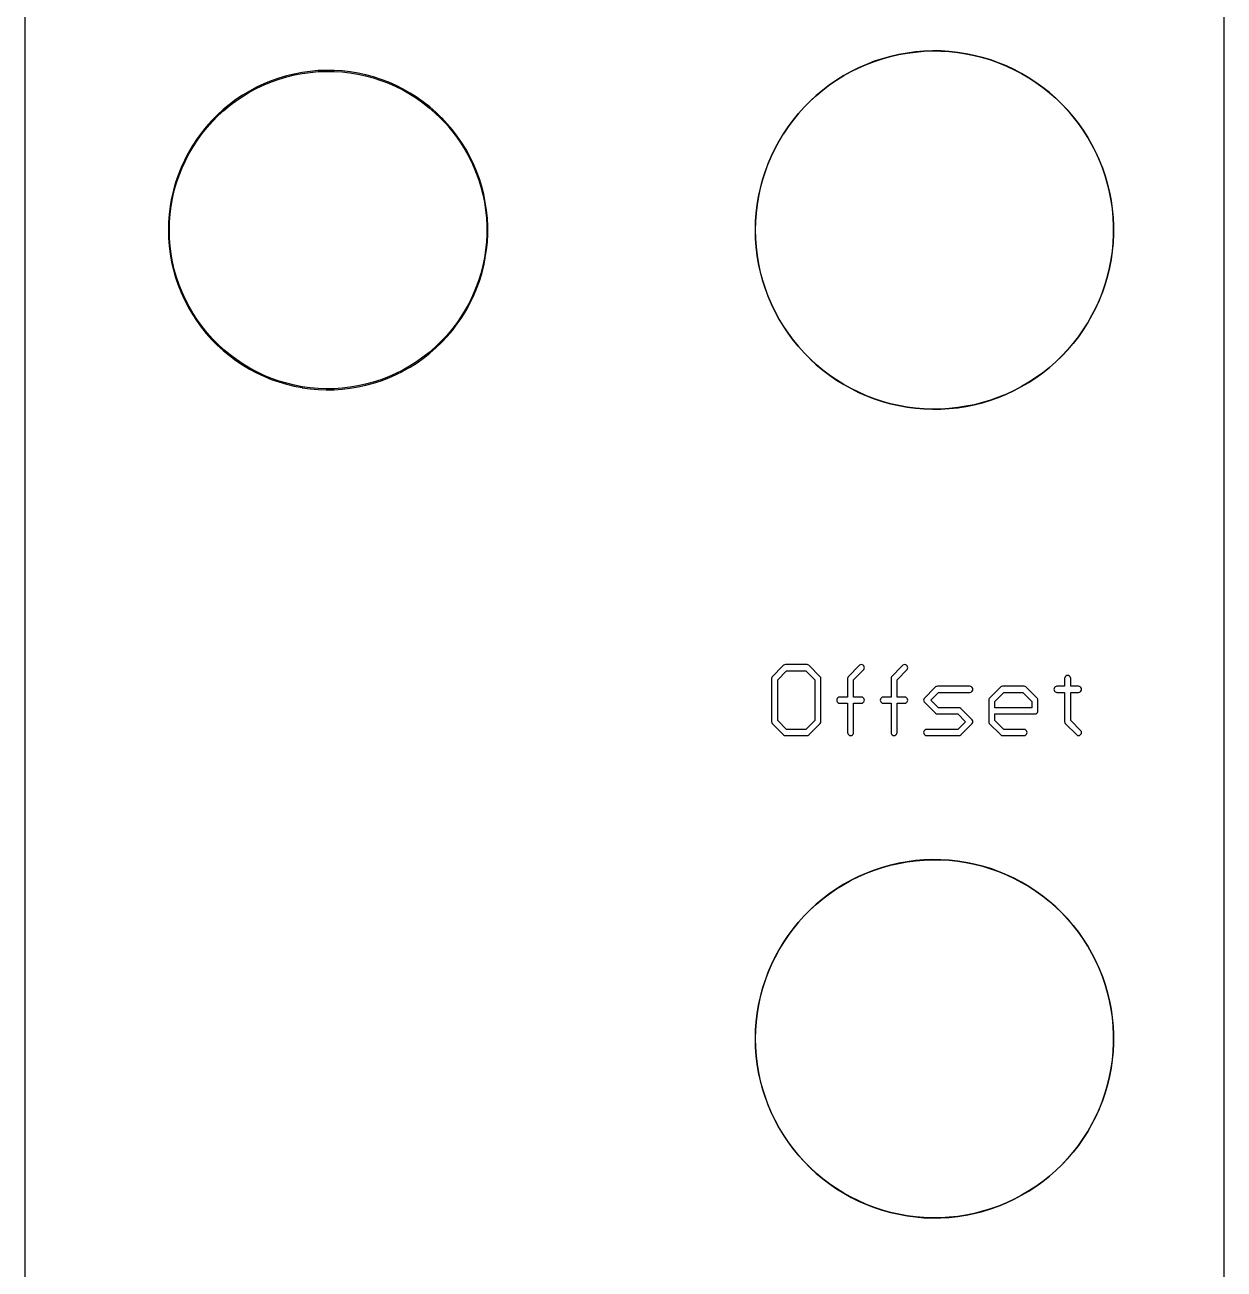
# Model space of a CAD drawing. Extents: x 1 to 31, y 9 to 138.
# Drawn here: x 1.27 to 31.41, y 70.35 to 101.61 of the extents above; entities that cross this region are included whole.
import ezdxf

# ---------------------------------------------------------------- set-up
doc = ezdxf.new("R2010")
doc.units = 0

msp = doc.modelspace()

# ---------------------------------------------------------------- linework, layer by layer
at = {"color": 5, "true_color": 0x0000ff}
msp.add_polyline3d([(31.40963, 9.25322, 0), (31.40963, 137.75436, 0), (1.27, 137.75436, 0), (1.27, 9.25322, 0), (31.40963, 9.25322, 0)], close=True, dxfattribs=at)
at = {"color": 34, "true_color": 0x008000}
for points in [[(1.27, 9.25322, 0), (31.40964, 9.25322, 0), (31.40964, 137.75436, 0), (1.27, 137.75436, 0), (1.27, 9.25322, 0)], [(23.8633, 100.94849, 0), (23.65248, 100.9307, 0), (23.44166, 100.90277, 0), (23.44126, 100.9027, 0), (23.23298, 100.8646, 0), (23.0247, 100.81888, 0), (22.81896, 100.76046, 0), (22.6183, 100.69442, 0), (22.42018, 100.61822, 0), (22.2246, 100.53186, 0), (22.0341, 100.43788, 0), (22.03375, 100.4377, 0), (21.84833, 100.3361, 0), (21.66799, 100.2218, 0), (21.49273, 100.10242, 0), (21.32255, 99.97288, 0), (21.15999, 99.83826, 0), (21.00251, 99.69348, 0), (21.00223, 99.6932, 0), (20.85491, 99.5408, 0), (20.71267, 99.38332, 0), (20.57805, 99.21822, 0), (20.45104, 99.04804, 0), (20.33167, 98.87278, 0), (20.3316, 98.87266, 0), (20.22244, 98.6899, 0), (20.12085, 98.50194, 0), (20.12067, 98.50159, 0), (20.02922, 98.31109, 0), (19.94541, 98.11551, 0), (19.87174, 97.91485, 0), (19.80825, 97.71419, 0), (19.75237, 97.50845, 0), (19.70919, 97.30017, 0), (19.70911, 97.29978, 0), (19.70911, 97.29977, 0), (19.67363, 97.08935, 0), (19.67355, 97.08896, 0), (19.64816, 96.87813, 0), (19.63291, 96.66731, 0), (19.62784, 96.45396, 0), (19.63291, 96.2406, 0), (19.64816, 96.02977, 0), (19.67355, 95.81896, 0), (19.67363, 95.81856, 0), (19.70912, 95.60817, 0), (19.70911, 95.60814, 0), (19.70919, 95.60774, 0), (19.75237, 95.39946, 0), (19.80825, 95.19372, 0), (19.87174, 94.99306, 0), (19.94541, 94.7924, 0), (20.02922, 94.59682, 0), (20.12067, 94.40632, 0), (20.12085, 94.40597, 0), (20.22244, 94.21801, 0), (20.33167, 94.03513, 0), (20.45104, 93.85987, 0), (20.57805, 93.68969, 0), (20.71267, 93.52459, 0), (20.85491, 93.36711, 0), (21.00223, 93.21471, 0), (21.00251, 93.21443, 0), (21.15999, 93.06965, 0), (21.32255, 92.93503, 0), (21.49273, 92.80549, 0), (21.66799, 92.68611, 0), (21.84833, 92.57181, 0), (22.03375, 92.47021, 0), (22.0341, 92.47003, 0), (22.2246, 92.37605, 0), (22.42018, 92.28969, 0), (22.6183, 92.21349, 0), (22.81896, 92.14745, 0), (23.0247, 92.08903, 0), (23.23298, 92.04331, 0), (23.44126, 92.00521, 0), (23.44166, 92.00514, 0), (23.65248, 91.9772, 0), (23.8633, 91.95942, 0), (24.07665, 91.95181, 0), (24.29002, 91.95435, 0), (24.50084, 91.96704, 0), (24.7142, 91.98991, 0), (24.71459, 91.98997, 0), (24.92287, 92.02299, 0), (25.13115, 92.06363, 0), (25.33689, 92.11697, 0), (25.54263, 92.17793, 0), (25.74075, 92.24905, 0), (25.93887, 92.33033, 0), (26.13191, 92.42177, 0), (26.13226, 92.42195, 0), (26.32022, 92.52101, 0), (26.5031, 92.62769, 0), (26.6809, 92.74453, 0), (26.85362, 92.86899, 0), (27.01872, 93.00107, 0), (27.17874, 93.14077, 0), (27.33114, 93.28809, 0), (27.33142, 93.28837, 0), (27.47874, 93.44331, 0), (27.6159, 93.60587, 0), (27.74798, 93.77351, 0), (27.8699, 93.94623, 0), (27.9842, 94.12657, 0), (28.08834, 94.31199, 0), (28.1874, 94.49995, 0), (28.18758, 94.5003, 0), (28.27394, 94.69334, 0), (28.35268, 94.89146, 0), (28.42126, 95.09212, 0), (28.48222, 95.29786, 0), (28.53048, 95.5036, 0), (28.57112, 95.71188, 0), (28.57119, 95.71228, 0), (28.60167, 95.9231, 0), (28.62199, 96.13646, 0), (28.63215, 96.34728, 0), (28.63215, 96.56064, 0), (28.62199, 96.77145, 0), (28.60167, 96.98481, 0), (28.57119, 97.19564, 0), (28.57112, 97.19603, 0), (28.53048, 97.40431, 0), (28.48222, 97.61005, 0), (28.42126, 97.81579, 0), (28.35268, 98.01645, 0), (28.27394, 98.21457, 0), (28.18758, 98.40761, 0), (28.1874, 98.40796, 0), (28.08852, 98.59557, 0), (28.08834, 98.59592, 0), (27.9842, 98.78134, 0), (27.8699, 98.96168, 0), (27.74798, 99.1344, 0), (27.6159, 99.30204, 0), (27.47874, 99.4646, 0), (27.33142, 99.61954, 0), (27.33114, 99.61982, 0), (27.17874, 99.76714, 0), (27.01872, 99.90684, 0), (26.85362, 100.03892, 0), (26.6809, 100.16338, 0), (26.5031, 100.28022, 0), (26.32022, 100.3869, 0), (26.13226, 100.48596, 0), (26.13191, 100.48614, 0), (25.93887, 100.57758, 0), (25.74075, 100.65886, 0), (25.54263, 100.72998, 0), (25.33689, 100.79094, 0), (25.13115, 100.84428, 0), (24.92287, 100.88492, 0), (24.92247, 100.88499, 0), (24.92245, 100.88499, 0), (24.71459, 100.91794, 0), (24.7142, 100.91801, 0), (24.50084, 100.94087, 0), (24.29002, 100.95357, 0), (24.07665, 100.95611, 0), (23.8633, 100.94849, 0)], [(24.50084, 91.96959, 0), (24.29002, 91.95689, 0), (24.07665, 91.95435, 0), (23.8633, 91.96197, 0), (23.65248, 91.97975, 0), (23.44169, 92.00769, 0), (23.23377, 92.04572, 0), (23.02549, 92.09144, 0), (22.81975, 92.14986, 0), (22.61909, 92.2159, 0), (22.42097, 92.2921, 0), (22.22539, 92.37846, 0), (22.03511, 92.47233, 0), (21.84982, 92.57386, 0), (21.66948, 92.68816, 0), (21.49422, 92.80754, 0), (21.32404, 92.93708, 0), (21.16148, 93.0717, 0), (21.00408, 93.2164, 0), (20.85696, 93.3686, 0), (20.71472, 93.52608, 0), (20.5801, 93.69118, 0), (20.4531, 93.86136, 0), (20.33372, 94.03662, 0), (20.2245, 94.2195, 0), (20.12301, 94.40726, 0), (20.03164, 94.59761, 0), (19.94782, 94.79319, 0), (19.87416, 94.99385, 0), (19.81065, 95.19451, 0), (19.75478, 95.40025, 0), (19.7116, 95.60853, 0), (19.67609, 95.81908, 0), (19.65071, 96.02977, 0), (19.63547, 96.2406, 0), (19.63038, 96.45396, 0), (19.63547, 96.66731, 0), (19.65071, 96.87813, 0), (19.67608, 97.08881, 0), (19.7116, 97.29938, 0), (19.75478, 97.50766, 0), (19.81065, 97.7134, 0), (19.87416, 97.91406, 0), (19.94782, 98.11472, 0), (20.03164, 98.3103, 0), (20.12301, 98.50065, 0), (20.2245, 98.68841, 0), (20.33372, 98.87129, 0), (20.4531, 99.04655, 0), (20.5801, 99.21673, 0), (20.71472, 99.38183, 0), (20.85696, 99.53931, 0), (21.00408, 99.69151, 0), (21.16148, 99.83621, 0), (21.32404, 99.97083, 0), (21.49422, 100.10037, 0), (21.66948, 100.21975, 0), (21.84982, 100.33405, 0), (22.03511, 100.43558, 0), (22.22539, 100.52945, 0), (22.42097, 100.61581, 0), (22.61909, 100.69201, 0), (22.81975, 100.75805, 0), (23.02549, 100.81647, 0), (23.23377, 100.86219, 0), (23.44188, 100.90026, 0), (23.65248, 100.92816, 0), (23.8633, 100.94594, 0), (24.07665, 100.95357, 0), (24.29002, 100.95102, 0), (24.50084, 100.93833, 0), (24.7142, 100.91546, 0), (24.71422, 100.91546, 0), (24.92208, 100.88251, 0), (25.13036, 100.84187, 0), (25.3361, 100.78853, 0), (25.54184, 100.72757, 0), (25.73996, 100.65645, 0), (25.93808, 100.57517, 0), (26.13104, 100.48377, 0), (26.31873, 100.38485, 0), (26.50161, 100.27817, 0), (26.67941, 100.16133, 0), (26.85213, 100.03687, 0), (27.01723, 99.90479, 0), (27.17725, 99.76509, 0), (27.32948, 99.61793, 0), (27.47669, 99.46311, 0), (27.61385, 99.30055, 0), (27.74593, 99.13291, 0), (27.86785, 98.96019, 0), (27.98215, 98.77985, 0), (28.08629, 98.59443, 0), (28.1852, 98.40676, 0), (28.27153, 98.21378, 0), (28.35027, 98.01566, 0), (28.41885, 97.815, 0), (28.47981, 97.60926, 0), (28.52807, 97.40352, 0), (28.56871, 97.19524, 0), (28.59912, 96.98481, 0), (28.61944, 96.77145, 0), (28.6296, 96.56064, 0), (28.6296, 96.34728, 0), (28.61944, 96.13646, 0), (28.59912, 95.9231, 0), (28.5687, 95.7126, 0), (28.52807, 95.50439, 0), (28.47981, 95.29865, 0), (28.41885, 95.09291, 0), (28.35027, 94.89225, 0), (28.27153, 94.69413, 0), (28.18517, 94.50109, 0), (28.08629, 94.31348, 0), (27.98215, 94.12806, 0), (27.86785, 93.94772, 0), (27.74593, 93.775, 0), (27.61385, 93.60736, 0), (27.47669, 93.4448, 0), (27.32948, 93.28998, 0), (27.17725, 93.14282, 0), (27.01723, 93.00312, 0), (26.85213, 92.87104, 0), (26.67941, 92.74658, 0), (26.50161, 92.62974, 0), (26.31873, 92.52306, 0), (26.13104, 92.42414, 0), (25.93808, 92.33274, 0), (25.73996, 92.25146, 0), (25.54184, 92.18034, 0), (25.3361, 92.11938, 0), (25.13036, 92.06604, 0), (24.92208, 92.0254, 0), (24.71422, 91.99245, 0), (24.7142, 91.99245, 0), (24.50084, 91.96959, 0)], [(8.63852, 100.45953, 0), (8.43788, 100.44175, 0), (8.23976, 100.41381, 0), (8.23583, 100.41319, 0), (8.03771, 100.37509, 0), (7.84213, 100.32683, 0), (7.64909, 100.27095, 0), (7.46113, 100.20491, 0), (7.27317, 100.12871, 0), (7.09283, 100.04235, 0), (7.08929, 100.04055, 0), (6.91149, 99.94657, 0), (6.73877, 99.84243, 0), (6.57113, 99.73067, 0), (6.41111, 99.60875, 0), (6.25617, 99.48175, 0), (6.10631, 99.34459, 0), (6.1035, 99.34178, 0), (5.9638, 99.19954, 0), (5.82918, 99.04968, 0), (5.70218, 98.8922, 0), (5.58534, 98.72964, 0), (5.47612, 98.562, 0), (5.37452, 98.38928, 0), (5.28054, 98.20894, 0), (5.27874, 98.2054, 0), (5.19746, 98.02252, 0), (5.12126, 97.8371, 0), (5.05776, 97.6466, 0), (5.00188, 97.45356, 0), (4.9587, 97.25798, 0), (4.92314, 97.05986, 0), (4.92251, 97.05594, 0), (4.89712, 96.85528, 0), (4.88188, 96.65462, 0), (4.8768, 96.45396, 0), (4.88188, 96.2533, 0), (4.89712, 96.05264, 0), (4.92251, 95.85197, 0), (4.92314, 95.84805, 0), (4.9587, 95.64993, 0), (5.00188, 95.45435, 0), (5.05776, 95.26131, 0), (5.12126, 95.07081, 0), (5.19746, 94.88539, 0), (5.27874, 94.70251, 0), (5.28054, 94.69897, 0), (5.37452, 94.51863, 0), (5.47612, 94.34591, 0), (5.58534, 94.17827, 0), (5.70218, 94.01571, 0), (5.82918, 93.85823, 0), (5.9638, 93.70837, 0), (6.1035, 93.56613, 0), (6.10631, 93.56332, 0), (6.25617, 93.42616, 0), (6.41111, 93.29916, 0), (6.57113, 93.17724, 0), (6.73877, 93.06548, 0), (6.91149, 92.96134, 0), (7.08929, 92.86736, 0), (7.09283, 92.86556, 0), (7.27317, 92.7792, 0), (7.46113, 92.703, 0), (7.64909, 92.63696, 0), (7.84213, 92.58108, 0), (8.03771, 92.53282, 0), (8.23583, 92.49472, 0), (8.23976, 92.4941, 0), (8.43788, 92.46615, 0), (8.63852, 92.44838, 0), (8.83919, 92.44076, 0), (9.03985, 92.4433, 0), (9.24052, 92.45599, 0), (9.44117, 92.47886, 0), (9.4451, 92.47948, 0), (9.64322, 92.5125, 0), (9.8388, 92.55568, 0), (10.03438, 92.60648, 0), (10.22488, 92.66998, 0), (10.41283, 92.7411, 0), (10.59826, 92.82238, 0), (10.77606, 92.91128, 0), (10.7796, 92.91308, 0), (10.95486, 93.01214, 0), (11.12504, 93.12136, 0), (11.29014, 93.2382, 0), (11.44762, 93.36012, 0), (11.60002, 93.4922, 0), (11.7448, 93.6319, 0), (11.74761, 93.63471, 0), (11.88477, 93.78203, 0), (12.01431, 93.93443, 0), (12.13623, 94.09445, 0), (12.25053, 94.25955, 0), (12.35721, 94.43227, 0), (12.45373, 94.60753, 0), (12.45553, 94.61107, 0), (12.54189, 94.79141, 0), (12.62063, 94.97683, 0), (12.69175, 95.16733, 0), (12.75017, 95.35783, 0), (12.80097, 95.55341, 0), (12.84161, 95.74899, 0), (12.84224, 95.75291, 0), (12.87272, 95.95357, 0), (12.89304, 96.1517, 0), (12.90319, 96.35235, 0), (12.90319, 96.55556, 0), (12.89304, 96.75622, 0), (12.87272, 96.95433, 0), (12.84224, 97.155, 0), (12.84161, 97.15892, 0), (12.80097, 97.3545, 0), (12.75017, 97.55008, 0), (12.69175, 97.74058, 0), (12.62063, 97.93108, 0), (12.54189, 98.1165, 0), (12.45553, 98.29684, 0), (12.45373, 98.30038, 0), (12.35721, 98.47564, 0), (12.25053, 98.64836, 0), (12.13623, 98.81346, 0), (12.01431, 98.97348, 0), (11.88477, 99.12588, 0), (11.74761, 99.2732, 0), (11.7448, 99.27601, 0), (11.60002, 99.41571, 0), (11.44762, 99.54779, 0), (11.29014, 99.66971, 0), (11.12504, 99.78655, 0), (10.95486, 99.89577, 0), (10.7796, 99.99483, 0), (10.77606, 99.99663, 0), (10.59826, 100.08553, 0), (10.41283, 100.16681, 0), (10.22488, 100.23793, 0), (10.03438, 100.30143, 0), (9.8388, 100.35223, 0), (9.64322, 100.39541, 0), (9.4451, 100.42843, 0), (9.44117, 100.42905, 0), (9.24052, 100.45191, 0), (9.03985, 100.46462, 0), (8.83919, 100.46716, 0), (8.63852, 100.45953, 0)], [(9.24052, 92.48139, 0), (9.03985, 92.4687, 0), (8.83919, 92.46615, 0), (8.63852, 92.47378, 0), (8.43788, 92.49155, 0), (8.24218, 92.51916, 0), (8.04556, 92.55697, 0), (7.84998, 92.60523, 0), (7.65694, 92.66111, 0), (7.46898, 92.72715, 0), (7.28102, 92.80335, 0), (7.10211, 92.88902, 0), (6.92642, 92.98189, 0), (6.7537, 93.08603, 0), (6.58606, 93.19779, 0), (6.42604, 93.31971, 0), (6.2711, 93.44671, 0), (6.12174, 93.58342, 0), (5.98435, 93.7233, 0), (5.84973, 93.87316, 0), (5.72273, 94.03064, 0), (5.60589, 94.1932, 0), (5.49667, 94.36084, 0), (5.39507, 94.53356, 0), (5.30263, 94.71094, 0), (5.22161, 94.89324, 0), (5.14541, 95.07866, 0), (5.0819, 95.26916, 0), (5.02603, 95.4622, 0), (4.98285, 95.65778, 0), (4.94774, 95.8534, 0), (4.92251, 96.05264, 0), (4.90728, 96.2533, 0), (4.90219, 96.45396, 0), (4.90728, 96.65462, 0), (4.92251, 96.85528, 0), (4.94774, 97.05451, 0), (4.98285, 97.25013, 0), (5.02603, 97.44571, 0), (5.0819, 97.63875, 0), (5.14541, 97.82925, 0), (5.22161, 98.01467, 0), (5.30263, 98.19697, 0), (5.39507, 98.37435, 0), (5.49667, 98.54707, 0), (5.60589, 98.71471, 0), (5.72273, 98.87727, 0), (5.84973, 99.03475, 0), (5.98435, 99.18461, 0), (6.12174, 99.32449, 0), (6.2711, 99.4612, 0), (6.42604, 99.5882, 0), (6.58606, 99.71012, 0), (6.7537, 99.82188, 0), (6.92642, 99.92602, 0), (7.10211, 100.01889, 0), (7.28102, 100.10456, 0), (7.46898, 100.18076, 0), (7.65694, 100.2468, 0), (7.84998, 100.30268, 0), (8.04556, 100.35094, 0), (8.24237, 100.38879, 0), (8.43788, 100.41636, 0), (8.63852, 100.43414, 0), (8.83919, 100.44176, 0), (9.03985, 100.43922, 0), (9.24052, 100.42652, 0), (9.44073, 100.4037, 0), (9.63537, 100.37126, 0), (9.83095, 100.32808, 0), (10.02652, 100.27728, 0), (10.21702, 100.21378, 0), (10.40499, 100.14266, 0), (10.59041, 100.06138, 0), (10.76513, 99.97402, 0), (10.93993, 99.87522, 0), (11.11011, 99.766, 0), (11.27521, 99.64916, 0), (11.43269, 99.52724, 0), (11.58509, 99.39516, 0), (11.72796, 99.2573, 0), (11.86422, 99.11095, 0), (11.99376, 98.95855, 0), (12.11568, 98.79853, 0), (12.22998, 98.63343, 0), (12.33666, 98.46071, 0), (12.43238, 98.28691, 0), (12.51774, 98.10865, 0), (12.59648, 97.92323, 0), (12.6676, 97.73273, 0), (12.72602, 97.54223, 0), (12.77682, 97.34665, 0), (12.81737, 97.15149, 0), (12.84731, 96.95433, 0), (12.86763, 96.75622, 0), (12.87779, 96.55556, 0), (12.87779, 96.35235, 0), (12.86763, 96.1517, 0), (12.84731, 95.95357, 0), (12.81737, 95.75642, 0), (12.77682, 95.56126, 0), (12.72602, 95.36568, 0), (12.6676, 95.17518, 0), (12.59648, 94.98468, 0), (12.51774, 94.79926, 0), (12.43238, 94.621, 0), (12.33666, 94.4472, 0), (12.22998, 94.27448, 0), (12.11568, 94.10938, 0), (11.99376, 93.94936, 0), (11.86422, 93.79696, 0), (11.72796, 93.65061, 0), (11.58509, 93.51275, 0), (11.43269, 93.38067, 0), (11.27521, 93.25875, 0), (11.11011, 93.14191, 0), (10.93993, 93.03269, 0), (10.76513, 92.93389, 0), (10.59041, 92.84653, 0), (10.40499, 92.76525, 0), (10.21702, 92.69413, 0), (10.02652, 92.63063, 0), (9.83095, 92.57983, 0), (9.63537, 92.53665, 0), (9.44054, 92.50418, 0), (9.24052, 92.48139, 0)], [(21.26048, 84.05715, 0), (21.27131, 84.07839, 0), (21.27504, 84.10194, 0), (21.27504, 85.18652, 0), (21.27131, 85.21006, 0), (21.26048, 85.2313, 0), (20.97184, 85.51994, 0), (20.9506, 85.53077, 0), (20.92705, 85.5345, 0), (20.38348, 85.5345, 0), (20.35995, 85.53077, 0), (20.33871, 85.51994, 0), (20.32185, 85.50308, 0), (20.05261, 85.2313, 0), (20.04178, 85.21006, 0), (20.03806, 85.18652, 0), (20.03806, 84.10194, 0), (20.04178, 84.07839, 0), (20.05261, 84.05715, 0), (20.32185, 83.78537, 0), (20.33871, 83.76851, 0), (20.35995, 83.75767, 0), (20.38348, 83.75395, 0), (20.92705, 83.75395, 0), (20.9506, 83.75767, 0), (20.97184, 83.76851, 0), (21.26048, 84.05715, 0)], [(20.89684, 83.90636, 0), (20.41399, 83.90636, 0), (20.19046, 84.13201, 0), (20.19046, 85.15644, 0), (20.41401, 85.3821, 0), (20.89682, 85.3821, 0), (21.12264, 85.15628, 0), (21.12264, 84.13217, 0), (20.89684, 83.90636, 0)], [(22.0218, 83.75395, 0), (22.04534, 83.75767, 0), (22.06658, 83.76851, 0), (22.08344, 83.78537, 0), (22.09427, 83.80661, 0), (22.098, 83.83015, 0), (22.098, 84.56675, 0), (22.29358, 84.56675, 0), (22.31712, 84.57048, 0), (22.33836, 84.58131, 0), (22.35522, 84.59817, 0), (22.36605, 84.61941, 0), (22.36978, 84.64295, 0), (22.36605, 84.6665, 0), (22.35522, 84.68774, 0), (22.33836, 84.7046, 0), (22.31712, 84.71543, 0), (22.29358, 84.71915, 0), (22.098, 84.71915, 0), (22.098, 85.15629, 0), (22.35522, 85.41351, 0), (22.36605, 85.43475, 0), (22.36978, 85.4583, 0), (22.36605, 85.48184, 0), (22.35522, 85.50308, 0), (22.33836, 85.51994, 0), (22.31712, 85.53077, 0), (22.29358, 85.5345, 0), (22.27003, 85.53077, 0), (22.24879, 85.51994, 0), (21.96015, 85.2313, 0), (21.94932, 85.21006, 0), (21.9456, 85.18652, 0), (21.9456, 84.71915, 0), (21.75002, 84.71915, 0), (21.72647, 84.71543, 0), (21.70523, 84.7046, 0), (21.68837, 84.68774, 0), (21.67754, 84.6665, 0), (21.67382, 84.64295, 0), (21.67754, 84.61941, 0), (21.68837, 84.59817, 0), (21.70523, 84.58131, 0), (21.72647, 84.57048, 0), (21.75002, 84.56675, 0), (21.9456, 84.56675, 0), (21.9456, 83.83015, 0), (21.94932, 83.80661, 0), (21.96015, 83.78537, 0), (21.97701, 83.76851, 0), (21.99825, 83.75767, 0), (22.0218, 83.75395, 0)], [(23.114, 83.75395, 0), (23.13754, 83.75767, 0), (23.15878, 83.76851, 0), (23.17564, 83.78537, 0), (23.18647, 83.80661, 0), (23.1902, 83.83015, 0), (23.1902, 84.56675, 0), (23.38323, 84.56675, 0), (23.40678, 84.57048, 0), (23.42802, 84.58131, 0), (23.44488, 84.59817, 0), (23.45571, 84.61941, 0), (23.45943, 84.64295, 0), (23.45571, 84.6665, 0), (23.44488, 84.68774, 0), (23.42802, 84.7046, 0), (23.40678, 84.71543, 0), (23.38323, 84.71915, 0), (23.1902, 84.71915, 0), (23.1902, 85.15643, 0), (23.44488, 85.41351, 0), (23.45571, 85.43475, 0), (23.45943, 85.4583, 0), (23.45571, 85.48184, 0), (23.44488, 85.50308, 0), (23.42802, 85.51994, 0), (23.40678, 85.53077, 0), (23.38323, 85.5345, 0), (23.35969, 85.53077, 0), (23.33845, 85.51994, 0), (23.32159, 85.50308, 0), (23.05235, 85.2313, 0), (23.04152, 85.21006, 0), (23.0378, 85.18652, 0), (23.0378, 84.71915, 0), (22.84221, 84.71915, 0), (22.81867, 84.71543, 0), (22.79743, 84.7046, 0), (22.78057, 84.68774, 0), (22.76974, 84.6665, 0), (22.76601, 84.64295, 0), (22.76974, 84.61941, 0), (22.78057, 84.59817, 0), (22.79743, 84.58131, 0), (22.81867, 84.57048, 0), (22.84221, 84.56675, 0), (23.0378, 84.56675, 0), (23.0378, 83.83015, 0), (23.04152, 83.80661, 0), (23.05235, 83.78537, 0), (23.06921, 83.76851, 0), (23.09045, 83.75767, 0), (23.114, 83.75395, 0)], [(27.70471, 83.76851, 0), (27.72595, 83.75767, 0), (27.74949, 83.75395, 0), (27.77304, 83.75767, 0), (27.79428, 83.76851, 0), (27.81114, 83.78537, 0), (27.82197, 83.80661, 0), (27.82569, 83.83015, 0), (27.82197, 83.8537, 0), (27.81114, 83.87493, 0), (27.55392, 84.13216, 0), (27.55392, 84.83854, 0), (27.74949, 84.83854, 0), (27.77304, 84.84226, 0), (27.79428, 84.85309, 0), (27.81114, 84.86995, 0), (27.82197, 84.89119, 0), (27.82569, 84.91474, 0), (27.82197, 84.93828, 0), (27.81114, 84.95952, 0), (27.79428, 84.97638, 0), (27.77304, 84.98721, 0), (27.74949, 84.99094, 0), (27.55392, 84.99094, 0), (27.55392, 85.18652, 0), (27.55019, 85.21006, 0), (27.53936, 85.2313, 0), (27.5225, 85.24816, 0), (27.50126, 85.25899, 0), (27.47772, 85.26272, 0), (27.45417, 85.25899, 0), (27.43293, 85.24816, 0), (27.41607, 85.2313, 0), (27.40524, 85.21006, 0), (27.40152, 85.18652, 0), (27.40152, 84.99094, 0), (27.20848, 84.99094, 0), (27.18493, 84.98721, 0), (27.16369, 84.97638, 0), (27.14683, 84.95952, 0), (27.136, 84.93828, 0), (27.13228, 84.91474, 0), (27.136, 84.89119, 0), (27.14683, 84.86995, 0), (27.16369, 84.85309, 0), (27.18493, 84.84226, 0), (27.20848, 84.83854, 0), (27.40152, 84.83854, 0), (27.40152, 84.10194, 0), (27.40524, 84.07839, 0), (27.41607, 84.05715, 0), (27.70471, 83.76851, 0)], [(25.08064, 84.05715, 0), (25.09147, 84.07839, 0), (25.0952, 84.10194, 0), (25.09147, 84.12548, 0), (25.08064, 84.14672, 0), (24.792, 84.43536, 0), (24.77076, 84.44619, 0), (24.74722, 84.44992, 0), (24.23388, 84.44992, 0), (24.04063, 84.64317, 0), (24.23418, 84.83854, 0), (25.019, 84.83854, 0), (25.04254, 84.84226, 0), (25.06378, 84.85309, 0), (25.08064, 84.86995, 0), (25.09147, 84.89119, 0), (25.0952, 84.91474, 0), (25.09147, 84.93828, 0), (25.08064, 84.95952, 0), (25.06378, 84.97638, 0), (25.04254, 84.98721, 0), (25.019, 84.99094, 0), (24.20366, 84.99094, 0), (24.18011, 84.98721, 0), (24.15887, 84.97638, 0), (24.14201, 84.95952, 0), (23.87277, 84.68774, 0), (23.86194, 84.6665, 0), (23.85822, 84.64295, 0), (23.86194, 84.61941, 0), (23.87277, 84.59817, 0), (24.15887, 84.31207, 0), (24.18011, 84.30124, 0), (24.20366, 84.29752, 0), (24.71698, 84.29752, 0), (24.91257, 84.10193, 0), (24.717, 83.90636, 0), (23.93442, 83.90636, 0), (23.91087, 83.90263, 0), (23.88963, 83.8918, 0), (23.87277, 83.87493, 0), (23.86194, 83.8537, 0), (23.85822, 83.83015, 0), (23.86194, 83.80661, 0), (23.87277, 83.78537, 0), (23.88963, 83.76851, 0), (23.91087, 83.75767, 0), (23.93442, 83.75395, 0), (24.74722, 83.75395, 0), (24.77076, 83.75767, 0), (24.792, 83.76851, 0), (25.08064, 84.05715, 0)], [(26.6783, 84.30124, 0), (26.69954, 84.31207, 0), (26.7164, 84.32893, 0), (26.72723, 84.35017, 0), (26.73096, 84.37372, 0), (26.73096, 84.64295, 0), (26.72723, 84.6665, 0), (26.7164, 84.68774, 0), (26.42776, 84.97638, 0), (26.40652, 84.98721, 0), (26.38297, 84.99094, 0), (25.84196, 84.99094, 0), (25.81841, 84.98721, 0), (25.79717, 84.97638, 0), (25.50853, 84.68774, 0), (25.4977, 84.6665, 0), (25.49397, 84.64295, 0), (25.49397, 84.10194, 0), (25.4977, 84.07839, 0), (25.50853, 84.05715, 0), (25.79717, 83.76851, 0), (25.81841, 83.75767, 0), (25.84196, 83.75395, 0), (26.38297, 83.75395, 0), (26.40652, 83.75767, 0), (26.42776, 83.76851, 0), (26.44462, 83.78537, 0), (26.45545, 83.80661, 0), (26.45917, 83.83015, 0), (26.45545, 83.8537, 0), (26.44462, 83.87493, 0), (26.42776, 83.8918, 0), (26.40652, 83.90263, 0), (26.38297, 83.90636, 0), (25.87217, 83.90636, 0), (25.64637, 84.13217, 0), (25.64637, 84.29752, 0), (26.65476, 84.29752, 0), (26.6783, 84.30124, 0)], [(26.57856, 84.44992, 0), (25.64637, 84.44992, 0), (25.64637, 84.61272, 0), (25.87219, 84.83854, 0), (26.35274, 84.83854, 0), (26.57856, 84.61272, 0), (26.57856, 84.44992, 0)], [(23.8633, 80.62849, 0), (23.65248, 80.61071, 0), (23.44166, 80.58277, 0), (23.44126, 80.5827, 0), (23.23298, 80.5446, 0), (23.0247, 80.49888, 0), (22.81896, 80.44046, 0), (22.6183, 80.37442, 0), (22.42018, 80.29822, 0), (22.2246, 80.21186, 0), (22.0341, 80.11788, 0), (22.03375, 80.1177, 0), (21.84833, 80.01609, 0), (21.66799, 79.90179, 0), (21.49273, 79.78242, 0), (21.32255, 79.65288, 0), (21.15999, 79.51826, 0), (21.00251, 79.37348, 0), (21.00223, 79.3732, 0), (20.85491, 79.2208, 0), (20.71267, 79.06332, 0), (20.57805, 78.89821, 0), (20.45104, 78.72803, 0), (20.33167, 78.55278, 0), (20.22244, 78.3699, 0), (20.12085, 78.18194, 0), (20.12067, 78.18159, 0), (20.02922, 77.99109, 0), (19.94541, 77.7955, 0), (19.87174, 77.59484, 0), (19.80825, 77.39418, 0), (19.75237, 77.18845, 0), (19.70919, 76.98017, 0), (19.70911, 76.97977, 0), (19.70911, 76.97976, 0), (19.67363, 76.76935, 0), (19.67355, 76.76896, 0), (19.64816, 76.55813, 0), (19.63291, 76.34732, 0), (19.62784, 76.13395, 0), (19.63291, 75.92059, 0), (19.64816, 75.70977, 0), (19.67355, 75.49896, 0), (19.67363, 75.49856, 0), (19.70912, 75.28817, 0), (19.70911, 75.28814, 0), (19.70919, 75.28774, 0), (19.75237, 75.07946, 0), (19.80825, 74.87372, 0), (19.87174, 74.67306, 0), (19.94541, 74.47239, 0), (20.02922, 74.27682, 0), (20.12067, 74.08632, 0), (20.12085, 74.08597, 0), (20.22244, 73.89801, 0), (20.33167, 73.71513, 0), (20.45104, 73.53986, 0), (20.57805, 73.36969, 0), (20.71267, 73.20459, 0), (20.85491, 73.04711, 0), (21.00223, 72.89471, 0), (21.00251, 72.89443, 0), (21.15999, 72.74965, 0), (21.32255, 72.61503, 0), (21.49273, 72.48549, 0), (21.66799, 72.36611, 0), (21.84833, 72.25181, 0), (22.03375, 72.15021, 0), (22.0341, 72.15003, 0), (22.2246, 72.05605, 0), (22.42018, 71.96969, 0), (22.6183, 71.89349, 0), (22.81896, 71.82745, 0), (23.0247, 71.76903, 0), (23.23298, 71.72331, 0), (23.44126, 71.68521, 0), (23.44166, 71.68514, 0), (23.65248, 71.6572, 0), (23.8633, 71.63942, 0), (24.07665, 71.6318, 0), (24.29002, 71.63435, 0), (24.50084, 71.64704, 0), (24.7142, 71.6699, 0), (24.71459, 71.66997, 0), (24.92245, 71.70292, 0), (24.92247, 71.70292, 0), (24.92287, 71.70299, 0), (25.13115, 71.74363, 0), (25.33689, 71.79697, 0), (25.54263, 71.85793, 0), (25.74075, 71.92905, 0), (25.93887, 72.01033, 0), (26.13191, 72.10177, 0), (26.13226, 72.10195, 0), (26.32022, 72.20101, 0), (26.5031, 72.30768, 0), (26.6809, 72.42453, 0), (26.85362, 72.54899, 0), (27.01872, 72.68107, 0), (27.17874, 72.82077, 0), (27.33114, 72.96809, 0), (27.33142, 72.96836, 0), (27.47874, 73.12331, 0), (27.6159, 73.28587, 0), (27.74798, 73.4535, 0), (27.8699, 73.62623, 0), (27.9842, 73.80656, 0), (28.08834, 73.99199, 0), (28.1874, 74.17995, 0), (28.18758, 74.1803, 0), (28.27394, 74.37334, 0), (28.35268, 74.57146, 0), (28.42126, 74.77212, 0), (28.48222, 74.97786, 0), (28.53048, 75.1836, 0), (28.57112, 75.39188, 0), (28.57119, 75.39228, 0), (28.60167, 75.6031, 0), (28.62199, 75.81645, 0), (28.63215, 76.02727, 0), (28.63215, 76.24063, 0), (28.62199, 76.45146, 0), (28.60167, 76.66481, 0), (28.57119, 76.87564, 0), (28.57112, 76.87603, 0), (28.53048, 77.08431, 0), (28.48222, 77.29004, 0), (28.42126, 77.49579, 0), (28.35268, 77.69645, 0), (28.27394, 77.89457, 0), (28.18758, 78.08761, 0), (28.1874, 78.08796, 0), (28.08852, 78.27557, 0), (28.08834, 78.27592, 0), (27.9842, 78.46134, 0), (27.8699, 78.64167, 0), (27.74798, 78.8144, 0), (27.6159, 78.98204, 0), (27.47874, 79.1446, 0), (27.33142, 79.29953, 0), (27.33114, 79.29982, 0), (27.17874, 79.44714, 0), (27.01872, 79.58683, 0), (26.85362, 79.71892, 0), (26.6809, 79.84338, 0), (26.5031, 79.96022, 0), (26.32022, 80.0669, 0), (26.13226, 80.16596, 0), (26.13191, 80.16614, 0), (25.93887, 80.25758, 0), (25.74075, 80.33886, 0), (25.54263, 80.40998, 0), (25.33689, 80.47094, 0), (25.13115, 80.52428, 0), (24.92287, 80.56492, 0), (24.92247, 80.56498, 0), (24.92245, 80.56498, 0), (24.71459, 80.59793, 0), (24.7142, 80.59801, 0), (24.50084, 80.62087, 0), (24.29002, 80.63357, 0), (24.07665, 80.63611, 0), (23.8633, 80.62849, 0)], [(24.50084, 71.64959, 0), (24.29002, 71.63688, 0), (24.07665, 71.63435, 0), (23.8633, 71.64197, 0), (23.65248, 71.65975, 0), (23.44188, 71.68765, 0), (23.23377, 71.72572, 0), (23.02549, 71.77144, 0), (22.81975, 71.82986, 0), (22.61909, 71.8959, 0), (22.42097, 71.9721, 0), (22.22539, 72.05846, 0), (22.03511, 72.15233, 0), (21.84982, 72.25386, 0), (21.66948, 72.36816, 0), (21.49422, 72.48754, 0), (21.32404, 72.61708, 0), (21.16148, 72.7517, 0), (21.004, 72.89648, 0), (20.85696, 73.04859, 0), (20.71472, 73.20608, 0), (20.5801, 73.37118, 0), (20.4531, 73.54136, 0), (20.33372, 73.71662, 0), (20.2245, 73.8995, 0), (20.12308, 74.08711, 0), (20.03164, 74.27761, 0), (19.94782, 74.47319, 0), (19.87416, 74.67385, 0), (19.81065, 74.87451, 0), (19.75478, 75.08025, 0), (19.7116, 75.28852, 0), (19.67609, 75.49908, 0), (19.65071, 75.70977, 0), (19.63547, 75.92059, 0), (19.63038, 76.13395, 0), (19.63547, 76.34732, 0), (19.65071, 76.55813, 0), (19.67608, 76.76877, 0), (19.7116, 76.97938, 0), (19.75478, 77.18765, 0), (19.81065, 77.3934, 0), (19.87416, 77.59406, 0), (19.94782, 77.79472, 0), (20.03164, 77.9903, 0), (20.12296, 78.18056, 0), (20.2245, 78.36841, 0), (20.33372, 78.55128, 0), (20.4531, 78.72655, 0), (20.5801, 78.89673, 0), (20.71472, 79.06183, 0), (20.85696, 79.2193, 0), (21.00417, 79.37159, 0), (21.16148, 79.51621, 0), (21.32404, 79.65083, 0), (21.49422, 79.78037, 0), (21.66948, 79.89975, 0), (21.84982, 80.01405, 0), (22.03511, 80.11558, 0), (22.22539, 80.20945, 0), (22.42097, 80.29581, 0), (22.61909, 80.37201, 0), (22.81975, 80.43805, 0), (23.02549, 80.49647, 0), (23.23377, 80.54219, 0), (23.44169, 80.58022, 0), (23.65248, 80.60816, 0), (23.8633, 80.62594, 0), (24.07665, 80.63356, 0), (24.29002, 80.63103, 0), (24.50084, 80.61832, 0), (24.7142, 80.59546, 0), (24.71422, 80.59546, 0), (24.92208, 80.56251, 0), (25.13036, 80.52187, 0), (25.3361, 80.46853, 0), (25.54184, 80.40757, 0), (25.73996, 80.33645, 0), (25.93808, 80.25517, 0), (26.13104, 80.16377, 0), (26.31873, 80.06485, 0), (26.50161, 79.95817, 0), (26.67941, 79.84133, 0), (26.85213, 79.71687, 0), (27.01723, 79.58479, 0), (27.17725, 79.44508, 0), (27.32948, 79.29793, 0), (27.47669, 79.1431, 0), (27.61385, 78.98054, 0), (27.74593, 78.81291, 0), (27.86785, 78.64019, 0), (27.98215, 78.45985, 0), (28.08629, 78.27442, 0), (28.1852, 78.08676, 0), (28.27153, 77.89378, 0), (28.35027, 77.69566, 0), (28.41885, 77.495, 0), (28.47981, 77.28926, 0), (28.52807, 77.08351, 0), (28.56871, 76.87524, 0), (28.59912, 76.66481, 0), (28.61944, 76.45146, 0), (28.6296, 76.24063, 0), (28.6296, 76.02727, 0), (28.61944, 75.81645, 0), (28.59912, 75.6031, 0), (28.5687, 75.3926, 0), (28.52807, 75.18438, 0), (28.47981, 74.97865, 0), (28.41885, 74.77291, 0), (28.35027, 74.57225, 0), (28.27153, 74.37412, 0), (28.18517, 74.18109, 0), (28.08629, 73.99348, 0), (27.98215, 73.80806, 0), (27.86785, 73.62772, 0), (27.74593, 73.455, 0), (27.61385, 73.28736, 0), (27.47669, 73.12479, 0), (27.32948, 72.96998, 0), (27.17725, 72.82281, 0), (27.01723, 72.68312, 0), (26.85213, 72.55104, 0), (26.67941, 72.42658, 0), (26.50161, 72.30974, 0), (26.31873, 72.20305, 0), (26.13104, 72.10414, 0), (25.93808, 72.01273, 0), (25.73996, 71.93146, 0), (25.54184, 71.86033, 0), (25.3361, 71.79938, 0), (25.13036, 71.74603, 0), (24.92208, 71.7054, 0), (24.71422, 71.67245, 0), (24.7142, 71.67245, 0), (24.50084, 71.64959, 0)]]:
    msp.add_polyline3d(points, close=True, dxfattribs=at)

doc.saveas('drawing.dxf')
